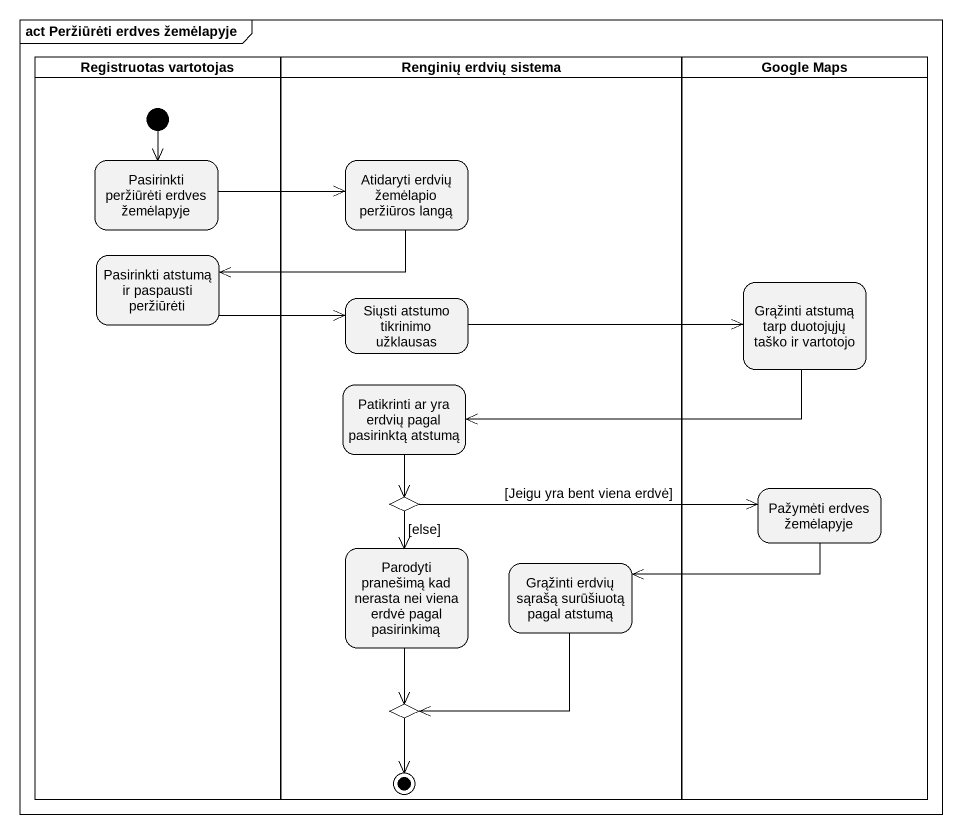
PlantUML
@startuml
mainframe act Peržiūrėti erdves žemėlapyje
hide empty description
state "Registruotas vartotojas" as Registruotas_vartotojas <<partition>> {
  state "Pasirinkti peržiūrėti erdves žemėlapyje" as Pasirinkti_peržiūrėti
  state "Pasirinkti atstumą ir paspausti peržiūrėti" as Pasirinkti_atstumą_ir
  [*] --> Pasirinkti_peržiūrėti
}
state "Renginių erdvių sistema" as Renginių_erdvių_sistema <<partition>> {
  state "Atidaryti erdvių žemėlapio peržiūros langą" as Atidaryti_erdvių_žemėlapio
  state "Siųsti atstumo tikrinimo užklausas" as Siųsti_atstumo_tikrinimo
  state "Patikrinti ar yra erdvių pagal pasirinktą atstumą" as Patikrinti_ar_yra_erdvių
  state choice1 <<choice>>
  state "Parodyti pranešimą kad nerasta nei viena erdvė pagal pasirinkimą" as Parodyti_pranešimą_kad
  state "Grąžinti erdvių sąrašą surūšiuotą pagal atstumą" as Grąžinti_erdvių_sąrašą
  state choice2 <<choice>>
  choice2 --> [*]
}
state "Google Maps" as Google_Maps <<partition>> {
  state "Grąžinti atstumą tarp duotojųjų taško ir vartotojo" as Grąžinti_atstumą_tarp
  state "Pažymėti erdves žemėlapyje" as Pažymėti_erdves_žemėlapyje
}
Pasirinkti_peržiūrėti -right-> Atidaryti_erdvių_žemėlapio
Atidaryti_erdvių_žemėlapio -left-> Pasirinkti_atstumą_ir
Pasirinkti_atstumą_ir -right-> Siųsti_atstumo_tikrinimo
Grąžinti_atstumą_tarp -left-> Patikrinti_ar_yra_erdvių
Siųsti_atstumo_tikrinimo -right-> Grąžinti_atstumą_tarp
Patikrinti_ar_yra_erdvių --> choice1
choice1 -right-> Pažymėti_erdves_žemėlapyje : [Jeigu yra bent viena erdvė]
choice1 --> Parodyti_pranešimą_kad : [else]
Pažymėti_erdves_žemėlapyje -left-> Grąžinti_erdvių_sąrašą
Parodyti_pranešimą_kad --> choice2
Grąžinti_erdvių_sąrašą --> choice2
@enduml
